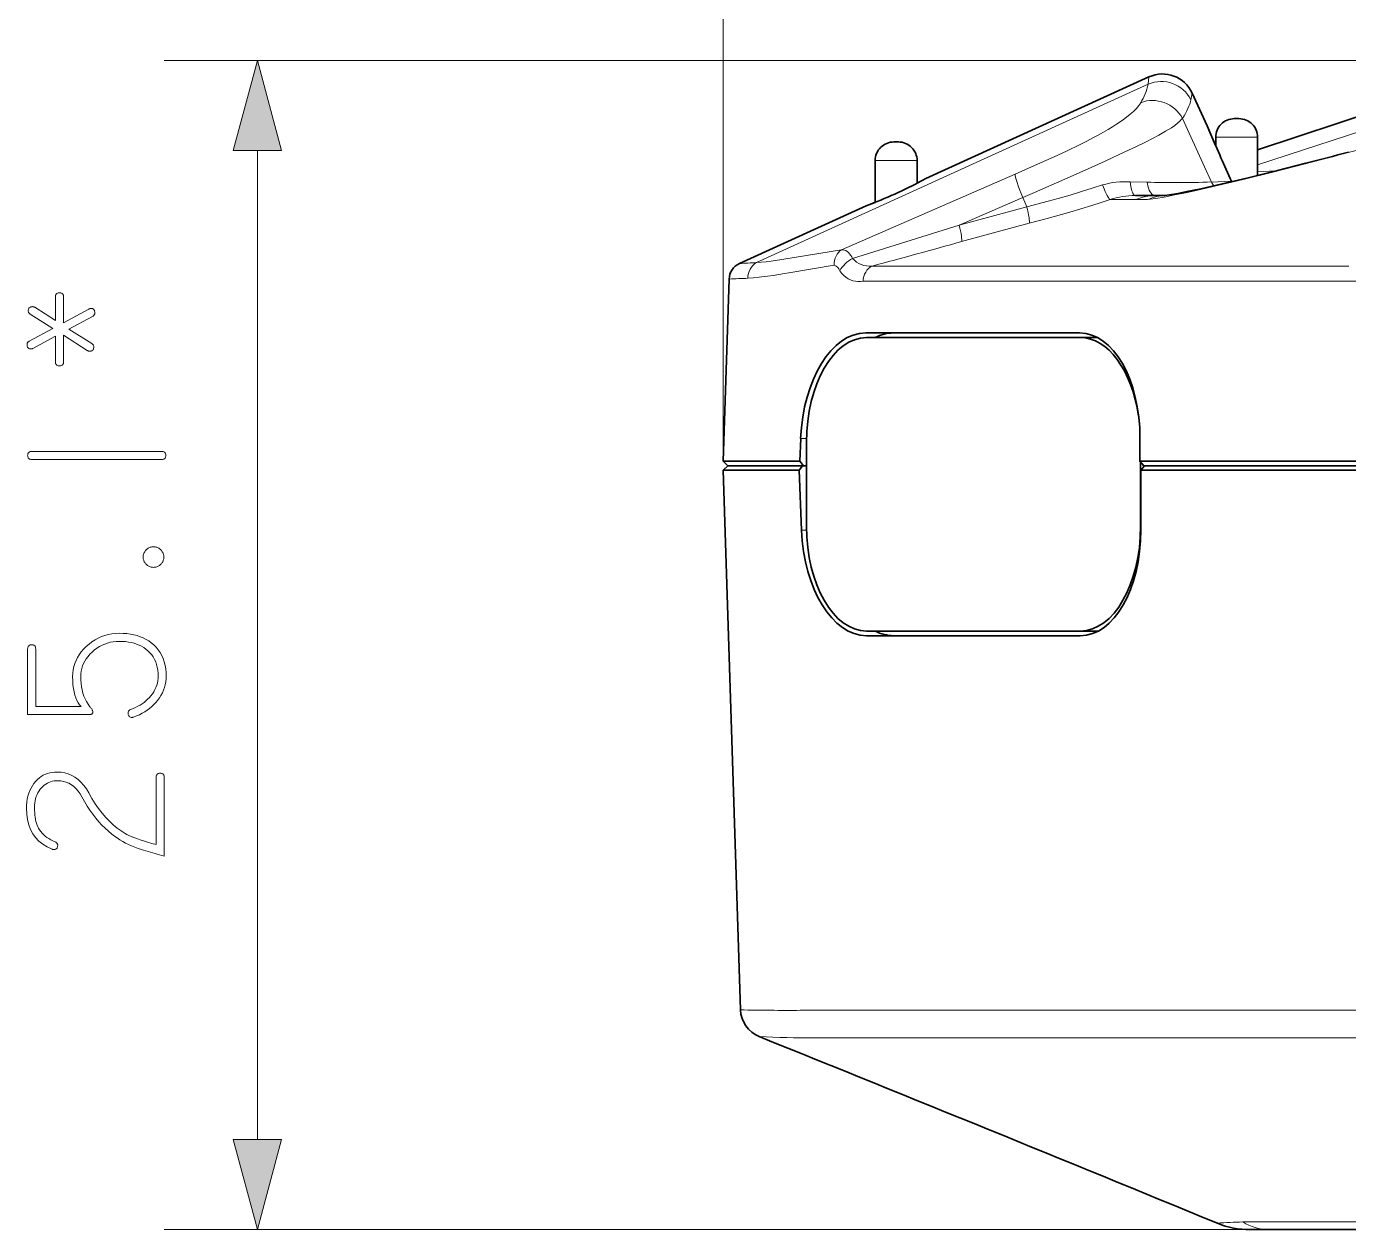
# Model space of a CAD drawing. Extents: x 0 to 297, y 0 to 210.
# Drawn here: x 80.57 to 108.95, y 145.35 to 171.18 of the extents above; entities that cross this region are included whole.
import ezdxf

# ---------------------------------------------------------------- set-up
doc = ezdxf.new("R2010")
doc.units = 0

msp = doc.modelspace()

# ---------------------------------------------------------------- linework, layer by layer
at = {"color": 1, "lineweight": 13}
for p, q in [((95.525, 161.851), (95.525, 182.451)), ((125.105, 170.451), (83.525, 170.451)), ((85.525, 147.283), (85.525, 168.519)), ((122.07, 145.351), (83.525, 145.351))]:
    msp.add_line(p, q, dxfattribs=at)
at = {"color": 7, "lineweight": 35, "ltscale": 0.142404}
msp.add_line((112.406, 170.314), (106.995, 168.535), dxfattribs=at)
at = {"color": 7, "lineweight": 35, "ltscale": 0.131651}
msp.add_line((99.871, 167.913), (104.663, 170.097), dxfattribs=at)
at = {"color": 7, "lineweight": 13, "ltscale": 0.003913}
msp.add_line((104.663, 170.097), (104.645, 169.941), dxfattribs=at)
at = {"color": 7, "lineweight": 13, "ltscale": 0.146447}
msp.add_line((112.56, 170.037), (106.995, 168.208), dxfattribs=at)
at = {"color": 7, "lineweight": 13, "ltscale": 0.230906}
msp.add_line((96.24, 166.111), (104.645, 169.941), dxfattribs=at)
at = {"color": 7, "lineweight": 13, "ltscale": 0.00369}
msp.add_line((105.59, 169.75), (105.561, 169.605), dxfattribs=at)
at = {"color": 7, "lineweight": 35, "ltscale": 0.019328}
msp.add_line((105.59, 169.75), (105.911, 169.046), dxfattribs=at)
at = {"color": 7, "lineweight": 13, "ltscale": 0.115062}
msp.add_line((113.394, 169.622), (108.937, 168.473), dxfattribs=at)
at = {"color": 7, "lineweight": 13, "ltscale": 0.028662}
msp.add_line((105.38, 169.207), (105.858, 168.165), dxfattribs=at)
at = {"color": 7, "lineweight": 35, "ltscale": 0.00015316}
msp.add_line((106.501, 169.201), (106.495, 169.201), dxfattribs=at)
at = {"color": 7, "lineweight": 35, "ltscale": 0.002347}
for p, q in [((106.595, 169.201), (106.501, 169.201)), ((99.286, 168.701), (99.192, 168.701))]:
    msp.add_line(p, q, dxfattribs=at)
at = {"color": 7, "lineweight": 35, "ltscale": 0.00474}
msp.add_line((105.911, 169.046), (105.986, 168.872), dxfattribs=at)
at = {"color": 7, "lineweight": 35, "ltscale": 0.011528}
msp.add_line((105.911, 169.046), (106.094, 168.623), dxfattribs=at)
at = {"color": 7, "lineweight": 35, "ltscale": 0.000152969}
msp.add_line((99.192, 168.701), (99.186, 168.701), dxfattribs=at)
at = {"color": 7, "lineweight": 13, "ltscale": 0.001377}
for p, q in [((106.15, 168.801), (106.095, 168.801)), ((98.841, 168.301), (98.786, 168.301))]:
    msp.add_line(p, q, dxfattribs=at)
at = {"color": 7, "lineweight": 35, "ltscale": 0.004451}
msp.add_line((106.095, 168.623), (106.095, 168.801), dxfattribs=at)
at = {"color": 7, "lineweight": 13, "ltscale": 0.021123}
for p, q in [((106.15, 168.801), (106.995, 168.801)), ((98.841, 168.301), (99.686, 168.301))]:
    msp.add_line(p, q, dxfattribs=at)
at = {"color": 7, "lineweight": 35, "ltscale": 0.020462}
msp.add_line((106.995, 167.982), (106.995, 168.801), dxfattribs=at)
at = {"color": 7, "lineweight": 35, "ltscale": 0.022414}
msp.add_line((98.786, 167.404), (98.786, 168.301), dxfattribs=at)
at = {"color": 7, "lineweight": 35, "ltscale": 0.012153}
msp.add_line((99.686, 167.814), (99.686, 168.301), dxfattribs=at)
at = {"color": 7, "lineweight": 13, "ltscale": 0.023808}
msp.add_line((108.937, 168.473), (108.016, 168.231), dxfattribs=at)
at = {"color": 7, "lineweight": 13, "ltscale": 0.101551}
msp.add_line((101.789, 168.01), (98.065, 166.388), dxfattribs=at)
at = {"color": 7, "lineweight": 13, "ltscale": 0.008888}
msp.add_line((105.858, 168.165), (106.006, 167.841), dxfattribs=at)
at = {"color": 7, "lineweight": 13, "ltscale": 0.00958}
msp.add_line((106.995, 168.061), (107.378, 168.08), dxfattribs=at)
at = {"color": 7, "lineweight": 35, "ltscale": 0.003023}
msp.add_line((99.686, 167.815), (99.793, 167.871), dxfattribs=at)
at = {"color": 7, "lineweight": 35, "ltscale": 0.002198}
msp.add_line((99.871, 167.913), (99.793, 167.871), dxfattribs=at)
at = {"color": 7, "lineweight": 13, "ltscale": 0.009011}
msp.add_line((104.622, 167.837), (104.261, 167.845), dxfattribs=at)
at = {"color": 7, "lineweight": 13, "ltscale": 0.010751}
msp.add_line((106.006, 167.841), (106.436, 167.856), dxfattribs=at)
at = {"color": 7, "lineweight": 13, "ltscale": 0.037185}
msp.add_line((101.955, 167.506), (100.591, 166.912), dxfattribs=at)
at = {"color": 7, "lineweight": 13, "ltscale": 0.005465}
msp.add_line((101.955, 167.506), (102.043, 167.306), dxfattribs=at)
at = {"color": 7, "lineweight": 13, "ltscale": 0.013924}
msp.add_line((103.829, 167.464), (104.386, 167.464), dxfattribs=at)
at = {"color": 7, "lineweight": 35, "ltscale": 0.010473}
msp.add_line((104.371, 167.551), (104.79, 167.551), dxfattribs=at)
at = {"color": 7, "lineweight": 13, "ltscale": 0.006182}
msp.add_line((104.634, 167.464), (104.386, 167.464), dxfattribs=at)
at = {"color": 7, "lineweight": 35, "ltscale": 0.005433}
msp.add_line((105.007, 167.552), (104.79, 167.551), dxfattribs=at)
at = {"color": 7, "lineweight": 35, "ltscale": 0.074843}
msp.add_line((95.872, 166.09), (98.596, 167.332), dxfattribs=at)
at = {"color": 7, "lineweight": 35, "ltscale": 0.005085}
msp.add_line((98.596, 167.332), (98.786, 167.404), dxfattribs=at)
at = {"color": 7, "lineweight": 35, "ltscale": 0.002097}
msp.add_line((98.596, 167.332), (98.674, 167.361), dxfattribs=at)
at = {"color": 7, "lineweight": 13, "ltscale": 0.037621}
msp.add_line((100.591, 166.912), (102.043, 167.306), dxfattribs=at)
at = {"color": 7, "lineweight": 13, "ltscale": 0.05999}
msp.add_line((100.591, 166.912), (98.299, 166.201), dxfattribs=at)
at = {"color": 7, "lineweight": 13, "ltscale": 0.03762}
msp.add_line((100.641, 166.562), (102.093, 166.956), dxfattribs=at)
at = {"color": 7, "lineweight": 13, "ltscale": 0.024659}
for p, q in [((98.065, 166.388), (97.092, 166.226)), ((97.906, 166.053), (96.933, 165.891))]:
    msp.add_line(p, q, dxfattribs=at)
at = {"color": 7, "lineweight": 13, "ltscale": 0.255166}
for p, q in [((98.718, 166.034), (108.925, 166.034)), ((98.527, 165.709), (108.733, 165.709))]:
    msp.add_line(p, q, dxfattribs=at)
at = {"color": 7, "lineweight": 13, "ltscale": 0.000637436}
msp.add_line((108.95, 166.034), (108.925, 166.034), dxfattribs=at)
at = {"color": 7, "lineweight": 35, "ltscale": 0.0977}
msp.add_line((95.525, 161.851), (95.65, 165.757), dxfattribs=at)
at = {"color": 7, "lineweight": 13, "ltscale": 0.000637627}
msp.add_line((108.759, 165.709), (108.733, 165.709), dxfattribs=at)
at = {"color": 7, "lineweight": 35, "ltscale": 0.114715}
for p, q in [((103.171, 164.601), (98.583, 164.601)), ((103.192, 164.501), (98.603, 164.501)), ((98.6, 158.101), (103.188, 158.101)), ((103.192, 158.201), (98.603, 158.201))]:
    msp.add_line(p, q, dxfattribs=at)
at = {"color": 7, "lineweight": 35, "ltscale": 0.009128}
msp.add_line((103.557, 164.501), (103.192, 164.501), dxfattribs=at)
at = {"color": 7, "lineweight": 35, "ltscale": 0.012062}
msp.add_line((97.187, 162.333), (97.167, 161.851), dxfattribs=at)
at = {"color": 7, "lineweight": 13, "ltscale": 0.003171}
msp.add_line((97.187, 162.333), (97.314, 162.333), dxfattribs=at)
at = {"color": 7, "lineweight": 35, "ltscale": 0.012051}
msp.add_line((104.47, 162.333), (104.469, 161.851), dxfattribs=at)
at = {"color": 7, "lineweight": 35, "ltscale": 0.045}
msp.add_line((97.313, 162.251), (97.313, 160.451), dxfattribs=at)
at = {"color": 7, "lineweight": 35, "ltscale": 0.031987}
for p, q in [((95.525, 161.851), (96.804, 161.851)), ((95.525, 161.651), (96.804, 161.651))]:
    msp.add_line(p, q, dxfattribs=at)
at = {"color": 7, "lineweight": 35, "ltscale": 0.003478}
for q in [(95.525, 161.851), (95.525, 161.651)]:
    msp.add_line((95.622, 161.751), q, dxfattribs=at)
at = {"color": 7, "lineweight": 35, "ltscale": 0.009065}
msp.add_line((97.167, 161.851), (96.804, 161.851), dxfattribs=at)
at = {"color": 7, "lineweight": 35, "ltscale": 0.003166}
for p, q in [((97.167, 161.851), (97.245, 161.751)), ((97.151, 161.651), (97.229, 161.751))]:
    msp.add_line(p, q, dxfattribs=at)
at = {"color": 7, "lineweight": 35, "ltscale": 0.105296}
msp.add_line((108.681, 161.851), (104.469, 161.851), dxfattribs=at)
at = {"color": 7, "lineweight": 35, "ltscale": 0.003229}
for p, q in [((104.469, 161.851), (104.551, 161.751)), ((104.485, 161.651), (104.567, 161.751))]:
    msp.add_line(p, q, dxfattribs=at)
at = {"color": 7, "lineweight": 35, "ltscale": 0.034584}
msp.add_line((104.483, 160.451), (104.483, 161.835), dxfattribs=at)
at = {"color": 7, "lineweight": 35, "ltscale": 0.177044}
for p, q in [((108.681, 161.851), (115.763, 161.851)), ((115.763, 161.651), (108.681, 161.651))]:
    msp.add_line(p, q, dxfattribs=at)
at = {"color": 7, "lineweight": 35, "ltscale": 0.289708}
msp.add_line((95.895, 150.069), (95.525, 161.651), dxfattribs=at)
at = {"color": 7, "lineweight": 35, "ltscale": 0.031562}
msp.add_line((95.622, 161.751), (96.884, 161.751), dxfattribs=at)
msp.add_line((95.622, 161.751), (96.884, 161.751), dxfattribs=at)
at = {"color": 7, "lineweight": 35, "ltscale": 0.008664}
msp.add_line((97.151, 161.651), (96.804, 161.651), dxfattribs=at)
at = {"color": 7, "lineweight": 35, "ltscale": 0.008614}
msp.add_line((97.229, 161.751), (96.884, 161.751), dxfattribs=at)
at = {"color": 7, "lineweight": 35, "ltscale": 0.009015}
msp.add_line((97.245, 161.751), (96.884, 161.751), dxfattribs=at)
at = {"color": 7, "lineweight": 35, "ltscale": 0.032079}
msp.add_line((97.204, 160.369), (97.151, 161.651), dxfattribs=at)
at = {"color": 7, "lineweight": 35, "ltscale": 0.001705}
msp.add_line((97.313, 161.751), (97.245, 161.751), dxfattribs=at)
at = {"color": 7, "lineweight": 35, "ltscale": 0.032051}
msp.add_line((104.487, 160.369), (104.485, 161.651), dxfattribs=at)
at = {"color": 7, "lineweight": 35, "ltscale": 0.104895}
msp.add_line((108.681, 161.651), (104.485, 161.651), dxfattribs=at)
at = {"color": 7, "lineweight": 35, "ltscale": 0.105246}
msp.add_line((108.761, 161.751), (104.551, 161.751), dxfattribs=at)
at = {"color": 7, "lineweight": 35, "ltscale": 0.104845}
msp.add_line((108.761, 161.751), (104.567, 161.751), dxfattribs=at)
at = {"color": 7, "lineweight": 35, "ltscale": 0.175049}
for p, q in [((115.763, 161.751), (108.761, 161.751)), ((108.761, 161.751), (115.763, 161.751))]:
    msp.add_line(p, q, dxfattribs=at)
at = {"color": 7, "lineweight": 13, "ltscale": 0.002741}
msp.add_line((97.204, 160.369), (97.314, 160.369), dxfattribs=at)
at = {"color": 7, "lineweight": 35, "ltscale": 0.009557}
msp.add_line((103.574, 158.201), (103.192, 158.201), dxfattribs=at)
at = {"color": 7, "lineweight": 13, "ltscale": 0.003277}
msp.add_line((97.175, 150.058), (97.306, 150.058), dxfattribs=at)
at = {"color": 7, "lineweight": 13, "ltscale": 0.288322}
for p, q in [((108.839, 150.058), (97.306, 150.058)), ((109.145, 149.466), (97.612, 149.466))]:
    msp.add_line(p, q, dxfattribs=at)
at = {"color": 7, "lineweight": 13, "ltscale": 0.001854}
msp.add_line((108.913, 150.058), (108.839, 150.058), dxfattribs=at)
at = {"color": 7, "lineweight": 13, "ltscale": 0.003285}
msp.add_line((97.481, 149.466), (97.612, 149.466), dxfattribs=at)
at = {"color": 7, "lineweight": 13, "ltscale": 0.263665}
msp.add_line((117.221, 145.515), (106.675, 145.515), dxfattribs=at)
at = {"color": 7, "lineweight": 35, "ltscale": 0.0103}
msp.add_line((106.82, 145.351), (107.232, 145.351), dxfattribs=at)
at = {"color": 7, "lineweight": 35, "ltscale": 0.263665}
msp.add_line((117.779, 145.351), (107.232, 145.351), dxfattribs=at)
at = {"color": 1, "lineweight": 13}
for points in [[(86.042, 168.519), (85.525, 170.451), (85.007, 168.519)], [(81.365, 165.377), (81.365, 164.818), (81.91, 165.113), (81.914, 165.115), (81.919, 165.118), (81.923, 165.119), (81.927, 165.121), (81.932, 165.123), (81.936, 165.124), (81.94, 165.125), (81.945, 165.125), (81.949, 165.126), (81.953, 165.126), (81.969, 165.125), (81.983, 165.122), (81.995, 165.117), (82.006, 165.111), (82.015, 165.102), (82.022, 165.092), (82.028, 165.079), (82.032, 165.065), (82.035, 165.049), (82.036, 165.031), (82.035, 165.021), (82.034, 165.012), (82.031, 165.004), (82.028, 164.996), (82.024, 164.988), (82.018, 164.981), (82.012, 164.975), (82.005, 164.968), (81.997, 164.962), (81.988, 164.957), (81.481, 164.684), (81.971, 164.373), (81.979, 164.367), (81.986, 164.361), (81.993, 164.355), (81.998, 164.349), (82.003, 164.342), (82.007, 164.335), (82.01, 164.328), (82.012, 164.32), (82.014, 164.312), (82.014, 164.303), (82.013, 164.285), (82.01, 164.269), (82.006, 164.255), (81.999, 164.242), (81.991, 164.232), (81.981, 164.223), (81.969, 164.217), (81.956, 164.212), (81.94, 164.209), (81.923, 164.208), (81.919, 164.208), (81.914, 164.209), (81.91, 164.21), (81.905, 164.211), (81.9, 164.212), (81.896, 164.214), (81.891, 164.217), (81.886, 164.219), (81.881, 164.222), (81.875, 164.225), (81.365, 164.55), (81.365, 163.979), (81.364, 163.962), (81.361, 163.947), (81.357, 163.934), (81.351, 163.923), (81.343, 163.914), (81.333, 163.906), (81.322, 163.9), (81.309, 163.896), (81.294, 163.893), (81.278, 163.892), (81.262, 163.893), (81.247, 163.896), (81.234, 163.9), (81.223, 163.906), (81.213, 163.914), (81.205, 163.923), (81.199, 163.934), (81.195, 163.947), (81.192, 163.962), (81.191, 163.979), (81.191, 164.528), (80.707, 164.269), (80.702, 164.266), (80.698, 164.264), (80.694, 164.262), (80.689, 164.26), (80.685, 164.259), (80.681, 164.258), (80.676, 164.257), (80.672, 164.256), (80.668, 164.256), (80.663, 164.256), (80.648, 164.257), (80.634, 164.259), (80.621, 164.264), (80.611, 164.271), (80.602, 164.279), (80.594, 164.29), (80.588, 164.302), (80.584, 164.317), (80.582, 164.333), (80.581, 164.351), (80.582, 164.36), (80.583, 164.369), (80.585, 164.378), (80.589, 164.386), (80.593, 164.393), (80.598, 164.4), (80.604, 164.407), (80.612, 164.413), (80.62, 164.419), (80.629, 164.425), (81.135, 164.697), (80.65, 165.005), (80.642, 165.01), (80.635, 165.016), (80.628, 165.022), (80.623, 165.028), (80.618, 165.035), (80.614, 165.042), (80.611, 165.049), (80.609, 165.057), (80.607, 165.065), (80.607, 165.074), (80.608, 165.091), (80.611, 165.107), (80.615, 165.12), (80.622, 165.132), (80.63, 165.142), (80.64, 165.15), (80.652, 165.157), (80.665, 165.161), (80.681, 165.164), (80.698, 165.165), (80.702, 165.165), (80.707, 165.164), (80.711, 165.164), (80.716, 165.163), (80.721, 165.162), (80.725, 165.16), (80.73, 165.158), (80.735, 165.156), (80.74, 165.154), (80.746, 165.152), (81.191, 164.87), (81.191, 165.377), (81.192, 165.393), (81.195, 165.408), (81.199, 165.421), (81.205, 165.432), (81.213, 165.442), (81.223, 165.45), (81.234, 165.456), (81.247, 165.46), (81.262, 165.463), (81.278, 165.463), (81.294, 165.463), (81.309, 165.46), (81.322, 165.456), (81.333, 165.45), (81.343, 165.442), (81.351, 165.432), (81.357, 165.421), (81.361, 165.408), (81.364, 165.393)], [(83.473, 162.057), (83.489, 162.057), (83.504, 162.054), (83.517, 162.05), (83.528, 162.044), (83.538, 162.036), (83.546, 162.026), (83.552, 162.015), (83.556, 162.002), (83.559, 161.987), (83.559, 161.971), (83.559, 161.954), (83.556, 161.94), (83.552, 161.927), (83.546, 161.915), (83.538, 161.906), (83.528, 161.898), (83.517, 161.892), (83.504, 161.888), (83.489, 161.885), (83.473, 161.884), (80.681, 161.884), (80.664, 161.885), (80.649, 161.888), (80.636, 161.892), (80.625, 161.898), (80.616, 161.906), (80.608, 161.915), (80.602, 161.927), (80.597, 161.94), (80.595, 161.954), (80.594, 161.971), (80.595, 161.987), (80.597, 162.002), (80.602, 162.015), (80.608, 162.026), (80.616, 162.036), (80.625, 162.044), (80.636, 162.05), (80.649, 162.054), (80.664, 162.057), (80.681, 162.057)], [(83.295, 160.01), (83.313, 160.009), (83.331, 160.007), (83.348, 160.004), (83.364, 159.999), (83.38, 159.994), (83.395, 159.986), (83.41, 159.978), (83.424, 159.968), (83.438, 159.957), (83.451, 159.945), (83.464, 159.932), (83.475, 159.918), (83.484, 159.904), (83.493, 159.889), (83.5, 159.873), (83.506, 159.858), (83.51, 159.841), (83.514, 159.824), (83.515, 159.807), (83.516, 159.789), (83.515, 159.771), (83.514, 159.754), (83.51, 159.737), (83.506, 159.72), (83.5, 159.705), (83.493, 159.689), (83.484, 159.674), (83.475, 159.66), (83.464, 159.646), (83.451, 159.633), (83.438, 159.621), (83.424, 159.61), (83.41, 159.6), (83.395, 159.592), (83.38, 159.584), (83.364, 159.579), (83.348, 159.574), (83.331, 159.571), (83.313, 159.569), (83.295, 159.568), (83.277, 159.569), (83.26, 159.571), (83.243, 159.574), (83.227, 159.579), (83.211, 159.584), (83.196, 159.592), (83.181, 159.6), (83.167, 159.61), (83.153, 159.621), (83.139, 159.633), (83.127, 159.646), (83.116, 159.66), (83.106, 159.674), (83.098, 159.689), (83.091, 159.705), (83.085, 159.72), (83.08, 159.737), (83.077, 159.754), (83.075, 159.771), (83.075, 159.789), (83.075, 159.807), (83.077, 159.824), (83.08, 159.841), (83.085, 159.858), (83.091, 159.873), (83.098, 159.889), (83.106, 159.904), (83.116, 159.918), (83.127, 159.932), (83.139, 159.945), (83.153, 159.957), (83.167, 159.968), (83.181, 159.978), (83.196, 159.986), (83.211, 159.994), (83.227, 159.999), (83.243, 160.004), (83.26, 160.007), (83.277, 160.009)], [(82.559, 158.153), (82.643, 158.151), (82.723, 158.145), (82.8, 158.134), (82.873, 158.12), (82.944, 158.102), (83.011, 158.079), (83.075, 158.053), (83.136, 158.022), (83.193, 157.988), (83.248, 157.949), (83.303, 157.902), (83.353, 157.851), (83.398, 157.797), (83.438, 157.738), (83.473, 157.675), (83.502, 157.609), (83.527, 157.539), (83.546, 157.464), (83.559, 157.386), (83.568, 157.304), (83.57, 157.238), (83.568, 157.174), (83.56, 157.111), (83.549, 157.049), (83.532, 156.989), (83.511, 156.931), (83.486, 156.874), (83.456, 156.818), (83.421, 156.764), (83.382, 156.711), (83.343, 156.665), (83.302, 156.621), (83.257, 156.579), (83.21, 156.539), (83.16, 156.502), (83.107, 156.467), (83.051, 156.435), (82.993, 156.405), (82.931, 156.377), (82.867, 156.352), (82.863, 156.351), (82.86, 156.35), (82.856, 156.35), (82.853, 156.349), (82.849, 156.349), (82.846, 156.348), (82.843, 156.348), (82.839, 156.348), (82.836, 156.348), (82.832, 156.347), (82.816, 156.348), (82.803, 156.351), (82.79, 156.356), (82.779, 156.362), (82.77, 156.37), (82.763, 156.38), (82.757, 156.392), (82.753, 156.406), (82.751, 156.421), (82.75, 156.438), (82.75, 156.449), (82.752, 156.46), (82.755, 156.469), (82.759, 156.478), (82.764, 156.486), (82.77, 156.493), (82.777, 156.5), (82.786, 156.506), (82.795, 156.512), (82.806, 156.516), (82.86, 156.537), (82.911, 156.56), (82.96, 156.585), (83.006, 156.611), (83.051, 156.64), (83.093, 156.67), (83.133, 156.702), (83.17, 156.737), (83.206, 156.773), (83.239, 156.811), (83.272, 156.854), (83.301, 156.898), (83.326, 156.943), (83.347, 156.989), (83.365, 157.037), (83.378, 157.085), (83.388, 157.135), (83.394, 157.186), (83.396, 157.238), (83.395, 157.291), (83.388, 157.358), (83.377, 157.422), (83.362, 157.482), (83.342, 157.539), (83.318, 157.593), (83.289, 157.644), (83.256, 157.691), (83.219, 157.736), (83.177, 157.777), (83.131, 157.815), (83.085, 157.846), (83.037, 157.874), (82.987, 157.899), (82.933, 157.92), (82.878, 157.938), (82.819, 157.953), (82.758, 157.965), (82.694, 157.973), (82.628, 157.978), (82.559, 157.979), (82.494, 157.977), (82.43, 157.97), (82.367, 157.959), (82.307, 157.943), (82.248, 157.922), (82.191, 157.897), (82.135, 157.867), (82.081, 157.833), (82.03, 157.794), (81.979, 157.75), (81.932, 157.704), (81.89, 157.656), (81.853, 157.607), (81.821, 157.556), (81.794, 157.504), (81.772, 157.451), (81.755, 157.397), (81.742, 157.341), (81.735, 157.284), (81.733, 157.226), (81.735, 157.15), (81.74, 157.076), (81.75, 157.004), (81.764, 156.935), (81.781, 156.869), (81.803, 156.805), (81.828, 156.744), (81.857, 156.686), (81.89, 156.63), (81.927, 156.577), (81.94, 156.564), (81.951, 156.552), (81.96, 156.539), (81.969, 156.528), (81.976, 156.516), (81.982, 156.505), (81.986, 156.494), (81.99, 156.484), (81.992, 156.474), (81.992, 156.464), (81.992, 156.454), (81.99, 156.444), (81.986, 156.436), (81.982, 156.428), (81.976, 156.422), (81.969, 156.417), (81.96, 156.413), (81.951, 156.41), (81.94, 156.409), (81.927, 156.408), (80.594, 156.408), (80.594, 157.819), (80.595, 157.836), (80.597, 157.85), (80.602, 157.863), (80.608, 157.875), (80.616, 157.884), (80.625, 157.892), (80.636, 157.898), (80.649, 157.902), (80.664, 157.905), (80.681, 157.906), (80.697, 157.905), (80.712, 157.902), (80.725, 157.898), (80.736, 157.892), (80.746, 157.884), (80.753, 157.875), (80.759, 157.863), (80.764, 157.85), (80.766, 157.836), (80.767, 157.819), (80.767, 156.581), (81.746, 156.581), (81.71, 156.618), (81.679, 156.661), (81.651, 156.71), (81.626, 156.765), (81.606, 156.827), (81.589, 156.894), (81.576, 156.968), (81.567, 157.048), (81.561, 157.134), (81.559, 157.226), (81.562, 157.298), (81.571, 157.368), (81.586, 157.437), (81.606, 157.503), (81.632, 157.568), (81.664, 157.631), (81.702, 157.693), (81.745, 157.753), (81.794, 157.811), (81.849, 157.867), (81.911, 157.921), (81.975, 157.97), (82.041, 158.013), (82.108, 158.05), (82.178, 158.081), (82.25, 158.107), (82.325, 158.127), (82.401, 158.141), (82.479, 158.15)], [(83.525, 155.062), (83.525, 153.365), (83.475, 153.379), (83.426, 153.394), (83.377, 153.409), (83.328, 153.423), (83.279, 153.437), (83.23, 153.452), (83.181, 153.466), (83.133, 153.48), (83.084, 153.494), (83.036, 153.508), (82.964, 153.532), (82.894, 153.558), (82.826, 153.587), (82.76, 153.617), (82.696, 153.649), (82.634, 153.684), (82.573, 153.72), (82.515, 153.758), (82.458, 153.799), (82.404, 153.841), (82.33, 153.901), (82.259, 153.966), (82.189, 154.034), (82.122, 154.108), (82.056, 154.185), (81.993, 154.267), (81.931, 154.353), (81.872, 154.444), (81.814, 154.538), (81.759, 154.638), (81.719, 154.704), (81.677, 154.764), (81.632, 154.816), (81.584, 154.862), (81.533, 154.9), (81.48, 154.932), (81.424, 154.957), (81.365, 154.974), (81.303, 154.985), (81.239, 154.988), (81.199, 154.987), (81.16, 154.982), (81.122, 154.975), (81.086, 154.964), (81.051, 154.95), (81.017, 154.934), (80.984, 154.914), (80.952, 154.891), (80.922, 154.865), (80.893, 154.837), (80.864, 154.803), (80.838, 154.767), (80.815, 154.729), (80.796, 154.689), (80.779, 154.647), (80.765, 154.603), (80.755, 154.558), (80.747, 154.51), (80.743, 154.46), (80.741, 154.408), (80.742, 154.353), (80.745, 154.3), (80.749, 154.25), (80.755, 154.202), (80.763, 154.157), (80.772, 154.114), (80.784, 154.074), (80.797, 154.035), (80.811, 154), (80.828, 153.967), (80.849, 153.93), (80.874, 153.895), (80.902, 153.862), (80.933, 153.83), (80.967, 153.8), (81.005, 153.771), (81.046, 153.744), (81.09, 153.719), (81.137, 153.695), (81.187, 153.672), (81.197, 153.668), (81.206, 153.662), (81.214, 153.656), (81.22, 153.65), (81.226, 153.643), (81.231, 153.635), (81.234, 153.627), (81.237, 153.618), (81.239, 153.609), (81.239, 153.599), (81.238, 153.581), (81.236, 153.566), (81.231, 153.552), (81.225, 153.54), (81.217, 153.53), (81.208, 153.522), (81.197, 153.516), (81.184, 153.511), (81.169, 153.509), (81.152, 153.508), (81.149, 153.508), (81.146, 153.508), (81.142, 153.508), (81.139, 153.509), (81.135, 153.51), (81.132, 153.511), (81.128, 153.512), (81.125, 153.513), (81.121, 153.515), (81.118, 153.516), (81.013, 153.566), (80.92, 153.625), (80.837, 153.691), (80.766, 153.766), (80.706, 153.85), (80.656, 153.941), (80.618, 154.041), (80.59, 154.149), (80.574, 154.266), (80.568, 154.391), (80.57, 154.462), (80.576, 154.53), (80.586, 154.596), (80.6, 154.659), (80.618, 154.719), (80.64, 154.776), (80.666, 154.83), (80.696, 154.881), (80.729, 154.93), (80.767, 154.975), (80.805, 155.013), (80.845, 155.047), (80.887, 155.077), (80.93, 155.103), (80.975, 155.125), (81.022, 155.142), (81.07, 155.156), (81.12, 155.166), (81.172, 155.172), (81.226, 155.174), (81.31, 155.17), (81.39, 155.156), (81.467, 155.134), (81.541, 155.102), (81.61, 155.062), (81.676, 155.012), (81.739, 154.954), (81.798, 154.886), (81.854, 154.81), (81.906, 154.724), (81.974, 154.606), (82.045, 154.494), (82.118, 154.389), (82.192, 154.292), (82.269, 154.201), (82.348, 154.118), (82.429, 154.041), (82.512, 153.972), (82.598, 153.909), (82.685, 153.854), (82.723, 153.834), (82.767, 153.813), (82.818, 153.791), (82.875, 153.768), (82.938, 153.745), (83.008, 153.72), (83.084, 153.695), (83.167, 153.67), (83.256, 153.643), (83.352, 153.616), (83.352, 155.062), (83.352, 155.078), (83.355, 155.093), (83.359, 155.106), (83.365, 155.117), (83.373, 155.127), (83.383, 155.134), (83.394, 155.141), (83.407, 155.145), (83.422, 155.147), (83.438, 155.148), (83.455, 155.147), (83.469, 155.145), (83.482, 155.141), (83.494, 155.134), (83.503, 155.127), (83.511, 155.117), (83.517, 155.106), (83.521, 155.093), (83.524, 155.078)], [(85.007, 147.283), (85.525, 145.351), (86.042, 147.283)]]:
    msp.add_lwpolyline(points, close=True, dxfattribs=at)
at = {"color": 7, "lineweight": 13}
for points in [[(104.485, 169.543), (104.465, 169.512), (104.444, 169.483), (104.392, 169.422), (104.328, 169.358), (104.261, 169.298), (104.182, 169.235), (104.116, 169.185), (104.044, 169.134), (103.966, 169.082), (103.881, 169.028), (103.786, 168.971), (103.684, 168.911), (103.575, 168.85), (103.46, 168.788), (103.328, 168.719), (103.189, 168.649), (102.894, 168.506), (102.63, 168.383), (102.448, 168.301), (102.075, 168.135), (101.789, 168.01)], [(105.38, 169.207), (105.357, 169.18), (105.33, 169.152), (105.278, 169.106), (105.216, 169.057), (105.144, 169.007), (105.084, 168.969), (105.018, 168.929), (104.873, 168.847), (104.742, 168.778), (104.601, 168.706), (104.381, 168.598), (104.147, 168.486), (103.725, 168.29), (103.294, 168.094), (102.857, 167.9), (102.204, 167.615), (101.955, 167.506)], [(104.634, 167.464), (104.692, 167.471), (104.811, 167.488), (104.988, 167.519), (105.221, 167.564), (105.451, 167.612), (105.677, 167.661), (106.013, 167.737), (106.351, 167.816), (106.686, 167.897), (107.349, 168.061), (108.016, 168.231)], [(102.043, 167.306), (102.499, 167.43), (102.717, 167.49), (102.969, 167.562), (103.218, 167.636), (103.445, 167.706), (103.667, 167.779)], [(103.667, 167.779), (103.685, 167.731), (103.725, 167.636), (103.746, 167.592), (103.766, 167.552), (103.787, 167.516), (103.807, 167.487), (103.819, 167.474), (103.829, 167.464)], [(104.261, 167.845), (104.267, 167.795), (104.274, 167.747), (104.288, 167.681), (104.297, 167.651), (104.307, 167.623), (104.318, 167.598), (104.331, 167.578), (104.34, 167.566), (104.351, 167.558), (104.361, 167.553), (104.371, 167.551)], [(104.622, 167.837), (104.629, 167.799), (104.637, 167.761), (104.651, 167.712), (104.668, 167.667), (104.689, 167.627), (104.707, 167.6), (104.728, 167.578), (104.75, 167.562), (104.77, 167.554), (104.79, 167.551)], [(102.093, 166.956), (102.476, 167.06), (102.962, 167.197), (103.202, 167.267), (103.44, 167.34), (103.636, 167.401), (103.829, 167.464)], [(98.299, 166.201), (98.282, 166.233), (98.264, 166.263), (98.238, 166.298), (98.211, 166.328), (98.183, 166.352), (98.154, 166.369), (98.124, 166.381), (98.094, 166.387), (98.065, 166.388)], [(96.24, 166.111), (96.339, 166.118), (96.445, 166.128), (96.554, 166.142), (96.785, 166.176), (97.092, 166.226)], [(96.051, 165.774), (96.171, 165.782), (96.299, 165.795), (96.476, 165.819), (96.597, 165.837), (96.84, 165.876), (96.933, 165.891)], [(98.527, 165.709), (98.472, 165.703), (98.417, 165.703), (98.363, 165.709), (98.31, 165.721), (98.258, 165.74), (98.208, 165.765), (98.159, 165.797), (98.116, 165.832), (98.075, 165.873), (98.036, 165.92), (98.025, 165.934)], [(108.759, 165.709), (109.905, 165.71), (111.635, 165.714), (113.251, 165.723), (114.365, 165.727), (115.815, 165.728)], [(115.921, 150.01), (115.507, 150.005), (115.094, 150), (114.681, 149.998), (114.266, 149.998), (113.711, 150.004), (113.342, 150.01), (112.615, 150.024), (111.617, 150.042), (110.719, 150.052), (109.917, 150.056), (109.391, 150.058), (108.913, 150.058)]]:
    msp.add_lwpolyline(points, dxfattribs=at)
at = {"color": 7, "lineweight": 35}
msp.add_lwpolyline([(104.997, 167.55), (105.104, 167.566), (105.28, 167.596), (105.475, 167.634), (105.774, 167.697), (106.207, 167.794), (106.766, 167.926), (107.424, 168.088), (108.03, 168.242)], dxfattribs=at)
at = {"color": 7, "lineweight": 13}
for centre, radius, start, end in [((104.926, 169.288), 0.711, 26.5329, 113.2869), ((103.524, 170.165), 1.144, 327.0839, 348.6932), ((108.038, 168.218), 0.0255, 107.5103, 149.7433), ((104.163, 166.031), 1.817, 86.9038, 105.8536), ((105.309, 197.23), 29.401, 268.6598, 269.893), ((105.252, 190.903), 23.074, 270.0073, 271.8741), ((106.424, 168.026), 0.457, 203.7551, 215.6503), ((104.38, 165.77), 1.782, 90.2887, 107.9924), ((105.041, 166.564), 0.987, 90.3815, 114.3662), ((42.717, 373.846), 215.225, 285.08175, 285.61251), ((96.684, 155.273), 10.847, 92.3474, 94.2972), ((96.442, 165.778), 0.39, 121.2737, 180.6142), ((97.862, 165.891), 0.168, 14.621, 74.5702), ((98.668, 165.546), 0.751, 119.3838, 148.8698), ((98.675, 166.539), 0.506, 221.8735, 274.8577), ((96.424, 152.509), 13.27, 91.612, 93.3464), ((96.892, 197.022), 46.965, 268.7834, 270.3449), ((97.342, 169.326), 19.859, 266.9812, 270.4004), ((106.777, 138.226), 7.289, 90.8054, 95.075)]:
    msp.add_arc(centre, radius, start, end, dxfattribs=at)
at = {"color": 7, "lineweight": 35}
for centre, radius, start, end in [((104.953, 169.46), 0.7, 24.5, 114.5), ((106.495, 168.801), 0.4, 89.893, 179.9999), ((106.595, 168.801), 0.4, 0.0001, 90.0093), ((172.483, 197.71), 72.481, 203.44471, 204.32351), ((99.186, 168.301), 0.4, 89.893, 179.9999), ((99.286, 168.301), 0.4, 0.0001, 90.0093), ((81.187, 272.659), 107.812, 284.4175, 284.92107), ((95.202, 176.457), 9.736, 290.8934, 298.6538), ((96.029, 165.745), 0.379, 114.4863, 178.168), ((99.183, 163.777), 0.824, 90.4664, 118.6079), ((99.184, 158.929), 0.828, 241.5439, 269.5134), ((96.536, 150.089), 0.641, 181.8338, 248.0453), ((-462.5, -1236.06), 1493.993, 67.628353, 68.035706), ((106.819, 147.155), 1.804, 247.6257, 270.4349)]:
    msp.add_arc(centre, radius, start, end, dxfattribs=at)
at = {"color": 7, "lineweight": 13}
for centre, major_axis, ratio, start_param, end_param in [((104.77, 168.917), (0.601, -0.359), 0.950759, 1.005562, 2.513024), ((90.512, 163.23), (15.028, 6.629), 0.146064, 6.059449, 6.182541), ((109.029, 168.164), (0.082, -0.318), 0.183711, 3.141562, 3.342513), ((102.074, 167.384), (0.28, -0.642), 0.089768, 3.325604, 4.482882), ((104.79, 166.111), (0, -1.44), 0.819152, 3.141593, 3.490659), ((101.965, 167.385), (-0.12, 0.441), 0.122331, 3.340562, 4.498372), ((100.513, 166.991), (-0.12, 0.441), 0.122331, 3.340562, 4.498372), ((98.222, 166.043), (0.063, -0.38), 0.813986, 3.460702, 4.551468), ((98.818, 165.7), (0, -0.355), 0.819152, 3.490659, 4.686209), ((107.232, 146.85), (0, 1.499), 0.819152, 2.670353, 3.14159)]:
    msp.add_ellipse(centre, major_axis=major_axis, ratio=ratio, start_param=start_param, end_param=end_param, dxfattribs=at)
at = {"color": 7, "lineweight": 35}
for centre, major_axis, ratio, start_param, end_param in [((98.532, 162.251), (-0.075, -2.35), 0.573184, 3.159907, 4.695797), ((103.121, 162.251), (-0.075, -2.35), 0.573184, 1.624018, 3.159907), ((98.603, 162.251), (0, 2.25), 0.573576, 0, 1.570796), ((103.192, 162.251), (0, 2.25), 0.573576, 4.964576, 6.283185), ((98.549, 160.451), (0.075, -2.35), 0.573184, 4.728981, 6.264871), ((98.603, 160.451), (0, -2.25), 0.573576, 4.712389, 6.283185), ((103.138, 160.451), (0.075, -2.35), 0.573184, 6.264871, 7.80076), ((103.192, 160.451), (0, 2.25), 0.573576, 3.141593, 4.712389)]:
    msp.add_ellipse(centre, major_axis=major_axis, ratio=ratio, start_param=start_param, end_param=end_param, dxfattribs=at)
at = {"color": 1, "lineweight": 13}
for points in [[(86.042, 168.519), (85.525, 170.451), (86.042, 168.519), (85.007, 168.519)], [(85.007, 147.283), (85.525, 145.351), (85.007, 147.283), (86.042, 147.283)]]:
    msp.add_solid(points, dxfattribs=at)

doc.saveas('drawing.dxf')
